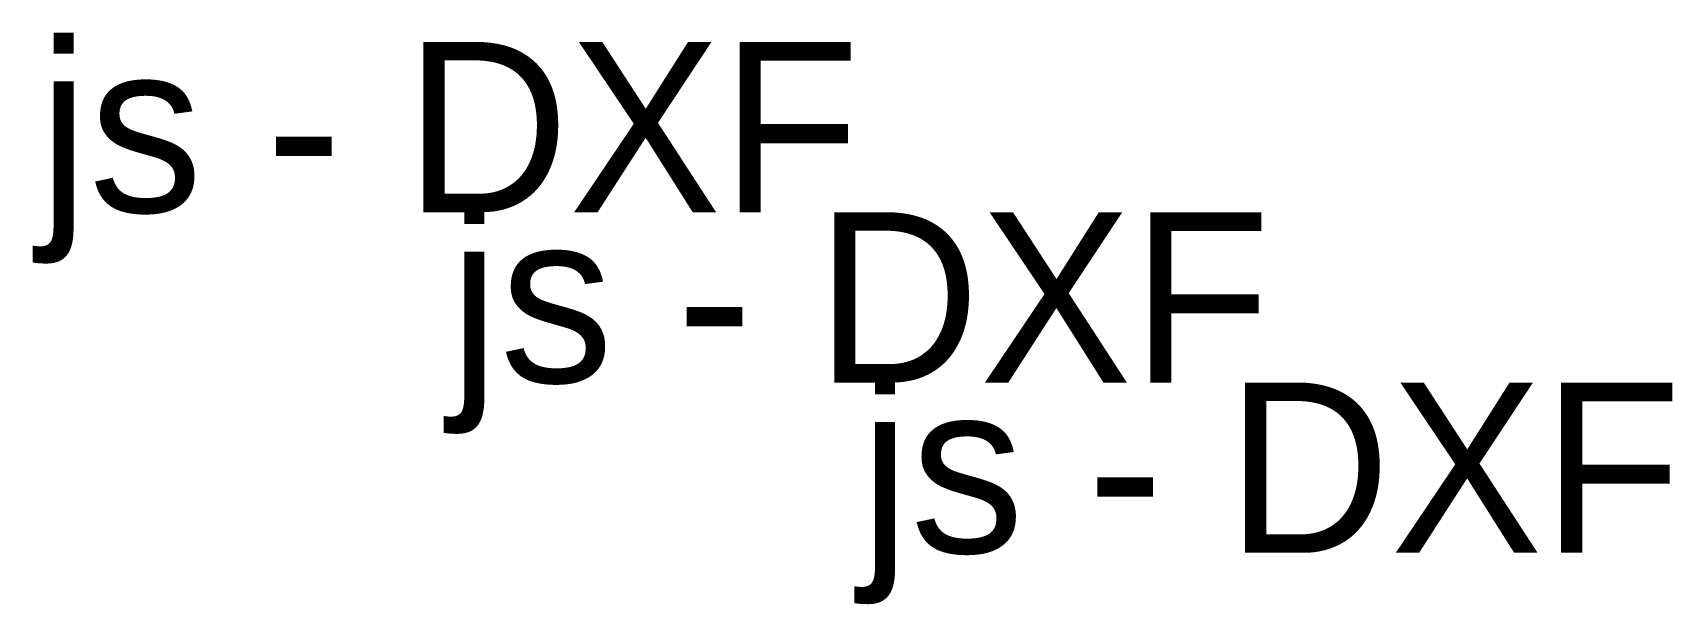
# Model space of a CAD drawing. Extents: x -48.6 to 47.7, y -3 to 30.5.
import ezdxf
from ezdxf.enums import TextEntityAlignment as Align

# ---------------------------------------------------------------- set-up
doc = ezdxf.new("R2010")
doc.units = 0
doc.layers.add('l_green', color=3, linetype='CONTINUOUS')

msp = doc.modelspace()

# ---------------------------------------------------------------- texts
at = {"layer": 'l_green'}
msp.add_text('js - DXF', height=10, dxfattribs=at).set_placement((0, 20), align=Align.RIGHT)
msp.add_text('js - DXF', height=10, dxfattribs=at).set_placement((0, 15), align=Align.MIDDLE_CENTER)
msp.add_text('js - DXF', height=10, dxfattribs=at).set_placement((0, 0))

doc.saveas('drawing.dxf')
